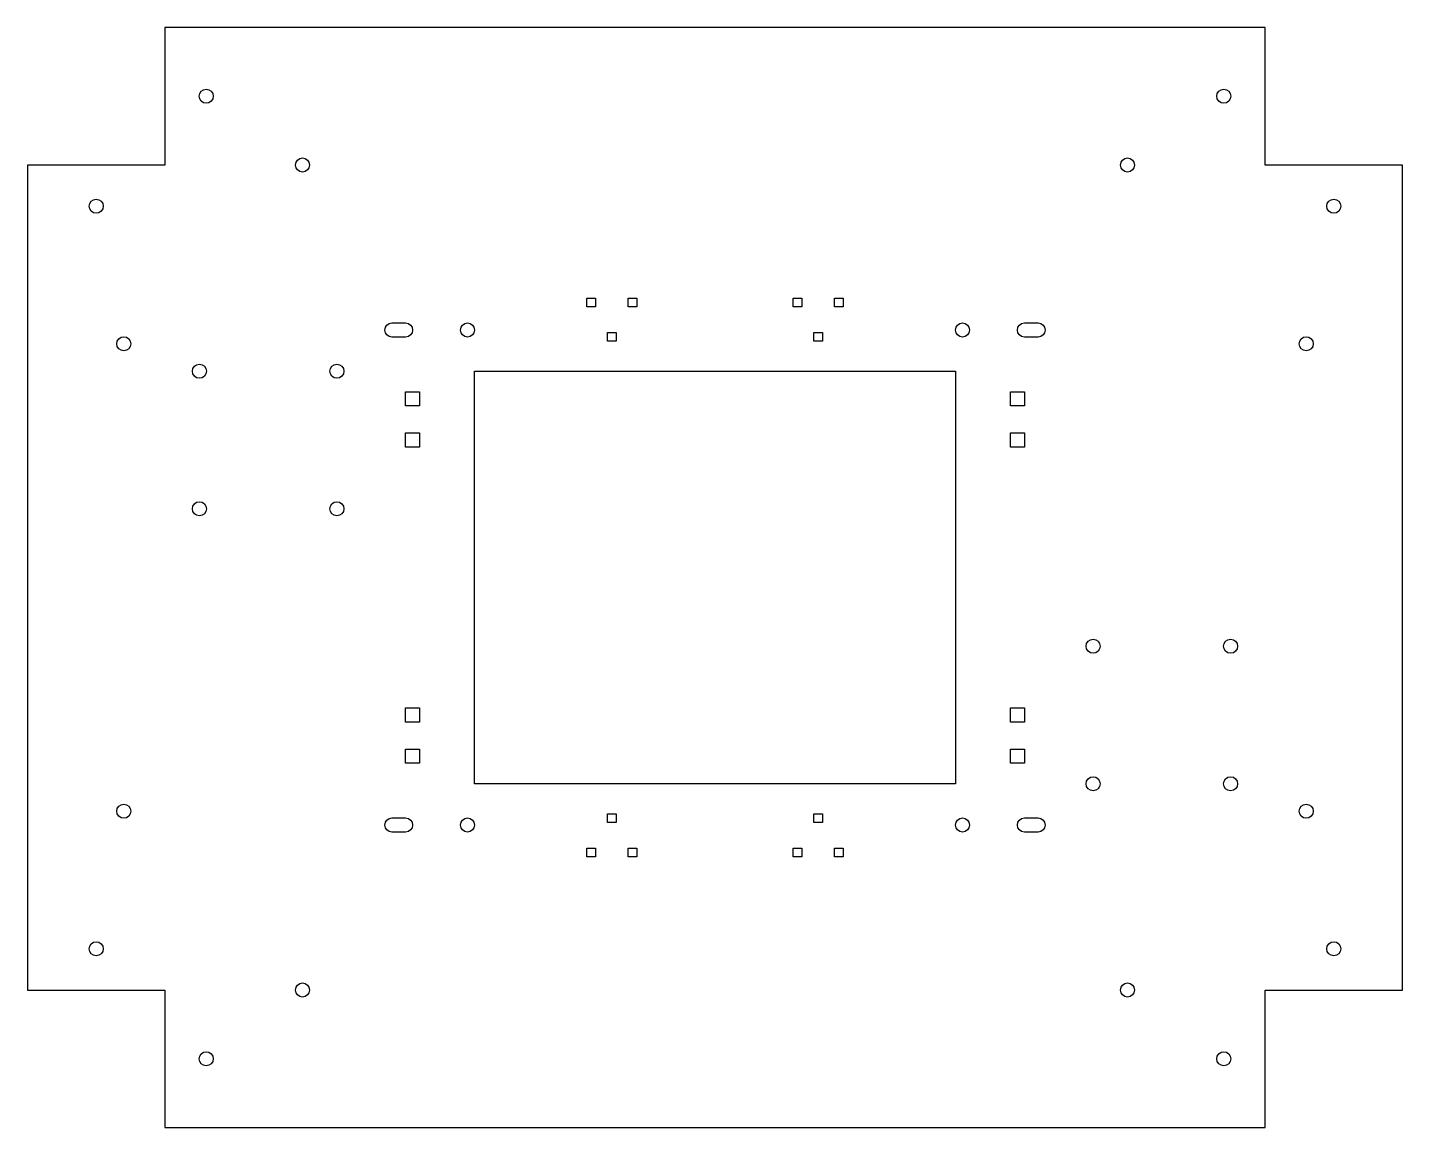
# Model space of a CAD drawing. Header units: millimetres. Extents: x -500 to 500, y -400 to 400.
import ezdxf

# ---------------------------------------------------------------- set-up
doc = ezdxf.new("R2010")
doc.units = ezdxf.units.MM

msp = doc.modelspace()

# ---------------------------------------------------------------- linework, layer by layer
for points in [[(400, -300), (500, -300), (500, 300), (400, 300), (400, 400), (-400, 400), (-400, 300), (-500, 300), (-500, -300), (-400, -300), (-400, -400), (400, -400)], [(-86.9, 203.1), (-86.9, 196.9), (-93.1, 196.9), (-93.1, 203.1)], [(-56.9, 203.1), (-56.9, 196.9), (-63.1, 196.9), (-63.1, 203.1)], [(56.9, 196.9), (56.9, 203.1), (63.1, 203.1), (63.1, 196.9)], [(86.9, 196.9), (86.9, 203.1), (93.1, 203.1), (93.1, 196.9)], [(-71.9, 178.1), (-71.9, 171.9), (-78.1, 171.9), (-78.1, 178.1)], [(71.9, 171.9), (71.9, 178.1), (78.1, 178.1), (78.1, 171.9)], [(175, 150), (175, -150), (-175, -150), (-175, 150)], [(-214.9, 135.1), (-214.9, 124.9), (-225.1, 124.9), (-225.1, 135.1)], [(214.9, 124.9), (214.9, 135.1), (225.1, 135.1), (225.1, 124.9)], [(-214.9, 105.1), (-214.9, 94.9), (-225.1, 94.9), (-225.1, 105.1)], [(214.9, 94.9), (214.9, 105.1), (225.1, 105.1), (225.1, 94.9)], [(-214.9, -94.9), (-214.9, -105.1), (-225.1, -105.1), (-225.1, -94.9)], [(214.9, -105.1), (214.9, -94.9), (225.1, -94.9), (225.1, -105.1)], [(-214.9, -124.9), (-214.9, -135.1), (-225.1, -135.1), (-225.1, -124.9)], [(214.9, -135.1), (214.9, -124.9), (225.1, -124.9), (225.1, -135.1)], [(-71.9, -171.9), (-71.9, -178.1), (-78.1, -178.1), (-78.1, -171.9)], [(71.9, -178.1), (71.9, -171.9), (78.1, -171.9), (78.1, -178.1)], [(-86.9, -196.9), (-86.9, -203.1), (-93.1, -203.1), (-93.1, -196.9)], [(-56.9, -196.9), (-56.9, -203.1), (-63.1, -203.1), (-63.1, -196.9)], [(56.9, -203.1), (56.9, -196.9), (63.1, -196.9), (63.1, -203.1)], [(86.9, -203.1), (86.9, -196.9), (93.1, -196.9), (93.1, -203.1)]]:
    msp.add_lwpolyline(points, close=True)
for points in [[(-225, 185.1, -1), (-225, 174.9), (-235, 174.9, -1), (-235, 185.1)], [(225, 174.9, -1), (225, 185.1), (235, 185.1, -1), (235, 174.9)], [(-225, -174.9, -1), (-225, -185.1), (-235, -185.1, -1), (-235, -174.9)], [(225, -185.1, -1), (225, -174.9), (235, -174.9, -1), (235, -185.1)]]:
    msp.add_lwpolyline(points, format="xyb", close=True)
for centre in [(-370, 350), (370, 350), (-300, 300), (300, 300), (-450, 270), (450, 270), (-180, 180), (180, 180), (-430, 170), (430, 170), (-375, 150), (-275, 150), (-375, 50), (-275, 50), (275, -50), (375, -50), (275, -150), (375, -150), (-430, -170), (430, -170), (-180, -180), (180, -180), (-450, -270), (450, -270), (-300, -300), (300, -300), (-370, -350), (370, -350)]:
    msp.add_circle(centre, 5.1)

doc.saveas('drawing.dxf')
